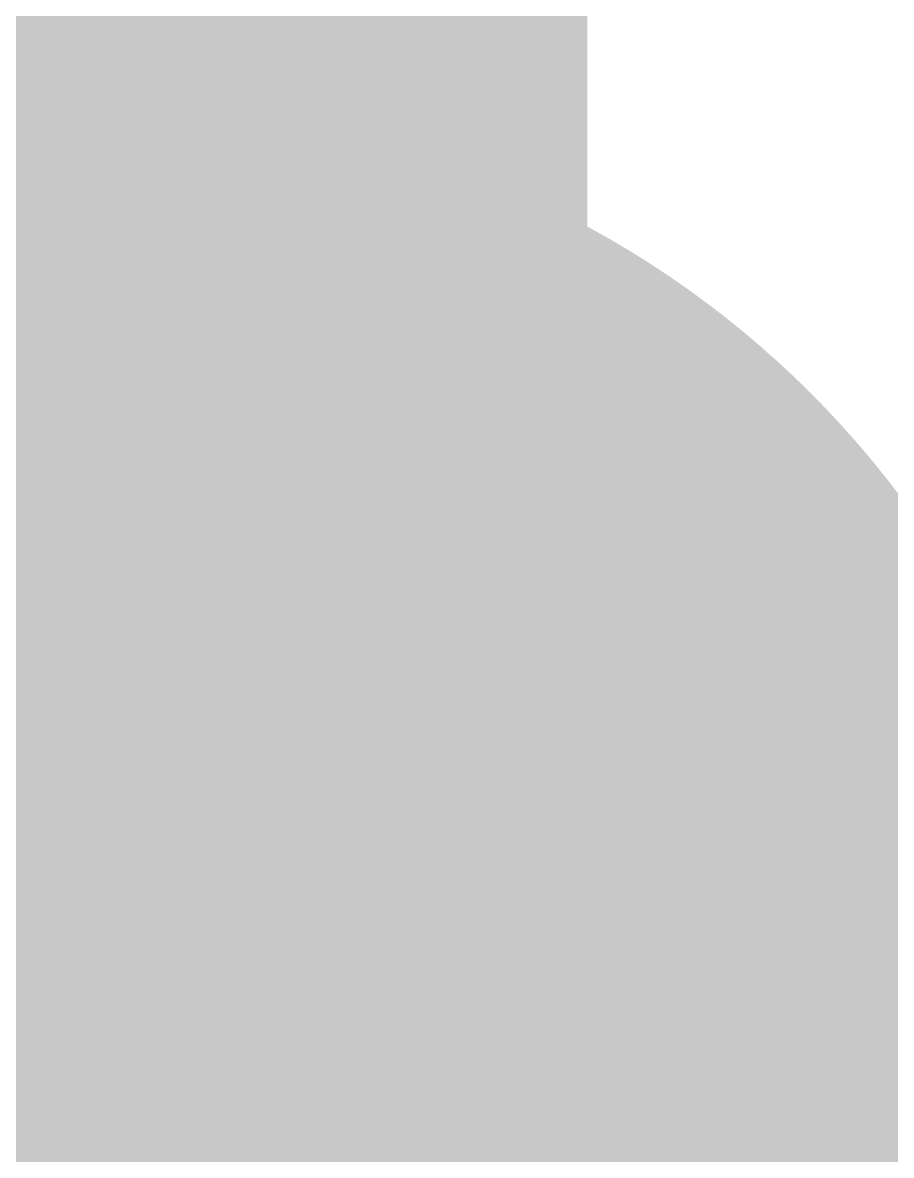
# Model space of a CAD drawing. Header units: inches. Extents: x 22 to 371, y 55 to 284.
# Drawn here: x 61.6885 to 62.0516, y 167.9104 to 168.3836 of the extents above; entities that cross this region are included whole.
import ezdxf

# ---------------------------------------------------------------- set-up
doc = ezdxf.new("R2010")
doc.units = ezdxf.units.IN
for name, color, linetype in [('Bottom Layer', 5, 'Continuous'), ('Bottom Solder', 6, 'Continuous'), ('Drill Drawing', 1, 'Continuous'), ('Layer 1', 16, 'Continuous'), ('Layer 2', 76, 'Continuous'), ('Top Layer', 1, 'Continuous'), ('Top Solder', 216, 'Continuous'), ('Via Holes', 16, 'Continuous')]:
    doc.layers.add(name, color=color, linetype=linetype)

msp = doc.modelspace()

# ---------------------------------------------------------------- hatches: boundary and pattern name
at = {"layer": 'Bottom Layer'}
h = msp.add_hatch(color=5, dxfattribs=at)
edge = h.paths.add_edge_path()
edge.add_arc((61.73394, 167.9448), 0.3, 0, 360)
at = {"layer": 'Bottom Solder'}
h = msp.add_hatch(color=6, dxfattribs=at)
edge = h.paths.add_edge_path()
edge.add_arc((61.73394, 167.9448), 0.4016, 0, 360)
at = {"layer": 'Layer 1'}
h = msp.add_hatch(color=16, dxfattribs=at)
edge = h.paths.add_edge_path()
edge.add_arc((61.73394, 167.9448), 0.3, 0, 360)
at = {"layer": 'Layer 2'}
h = msp.add_hatch(color=76, dxfattribs=at)
edge = h.paths.add_edge_path()
edge.add_arc((61.73394, 167.9448), 0.3, 0, 360)
at = {"layer": 'Top Layer'}
h = msp.add_hatch(color=1, dxfattribs=at)
edge = h.paths.add_edge_path()
edge.add_arc((61.73394, 167.9448), 0.3, 0, 360)
at = {"layer": 'Top Solder'}
h = msp.add_hatch(color=216, dxfattribs=at)
edge = h.paths.add_edge_path()
edge.add_arc((61.73394, 167.9448), 0.4016, 0, 360)
at = {"layer": 'Via Holes'}
h = msp.add_hatch(color=7, dxfattribs=at)
edge = h.paths.add_edge_path()
edge.add_arc((61.73394, 167.9448), 0.15, 0, 360)

# ---------------------------------------------------------------- linework, layer by layer
at = {"layer": 'Drill Drawing'}
for points in [[(61.47994, 168.1988, 0.0508, 0.0508, 0), (61.73394, 168.0718, 0.0508, 0.0508, 0)], [(61.73394, 168.0718, 0.0508, 0.0508, 0), (61.98794, 168.1988, 0.0508, 0.0508, 0)], [(61.86094, 167.9448, 0.0508, 0.0508, 0), (61.98794, 168.1988, 0.0508, 0.0508, 0)], [(61.86094, 167.9448, 0.0508, 0.0508, 0), (61.98794, 167.6908, 0.0508, 0.0508, 0)]]:
    msp.add_lwpolyline(points, format="xyseb", dxfattribs=at)
for points in [[(61.97524, 168.1988, 0.0254, 0.0254, 1), (62.00064, 168.1988, 0.0254, 0.0254, 1)], [(61.97524, 168.1988, 0.0254, 0.0254, 1), (62.00064, 168.1988, 0.0254, 0.0254, 1)], [(61.72124, 168.0718, 0.0254, 0.0254, 1), (61.74664, 168.0718, 0.0254, 0.0254, 1)], [(61.72124, 168.0718, 0.0254, 0.0254, 1), (61.74664, 168.0718, 0.0254, 0.0254, 1)], [(61.84824, 167.9448, 0.0254, 0.0254, 1), (61.87364, 167.9448, 0.0254, 0.0254, 1)], [(61.84824, 167.9448, 0.0254, 0.0254, 1), (61.87364, 167.9448, 0.0254, 0.0254, 1)]]:
    msp.add_lwpolyline(points, format="xyseb", close=True, dxfattribs=at)
at = {"layer": 'Top Layer'}
msp.add_lwpolyline([(61.73394, 167.9448, 0.381, 0.381, 0), (61.73394, 169.18801, 0.381, 0.381, 0)], format="xyseb", dxfattribs=at)
msp.add_lwpolyline([(61.63869, 167.9448, 0.1905, 0.1905, 1), (61.82919, 167.9448, 0.1905, 0.1905, 1)], format="xyseb", close=True, dxfattribs=at)

doc.saveas('drawing.dxf')
